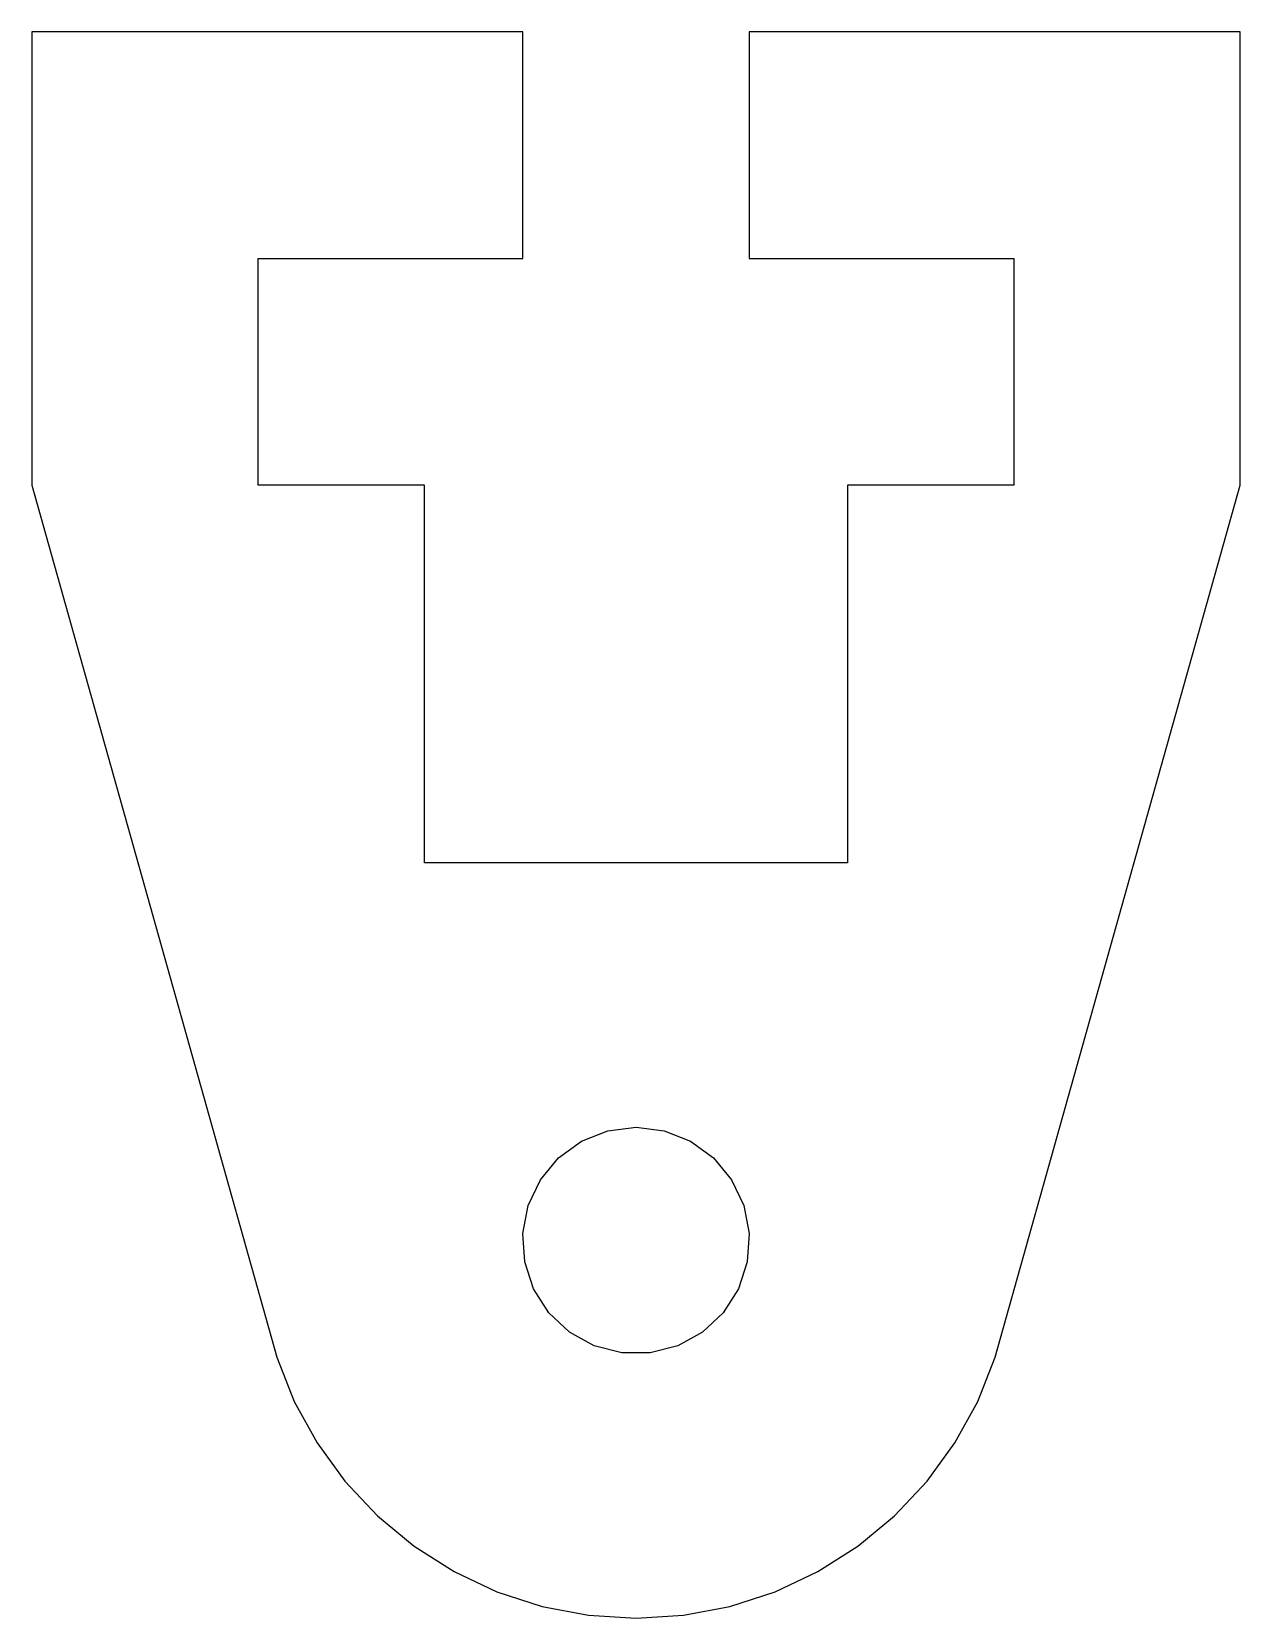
# Model space of a CAD drawing. Header units: metres. Extents: x -0.8 to 0.8, y -0.5 to 1.6.
import ezdxf

# ---------------------------------------------------------------- set-up
doc = ezdxf.new("R2010")
doc.units = ezdxf.units.M

msp = doc.modelspace()

# ---------------------------------------------------------------- linework, layer by layer
for p, q in [((-0.15, 1.6), (-0.8, 1.6)), ((-0.8, 1.6), (-0.8, 1)), ((-0.15, 1.3), (-0.15, 1.6)), ((0.8, 1.6), (0.15, 1.6)), ((0.15, 1.6), (0.15, 1.3)), ((0.8, 1), (0.8, 1.6)), ((-0.5, 1), (-0.5, 1.3)), ((-0.5, 1.3), (-0.15, 1.3)), ((0.15, 1.3), (0.5, 1.3)), ((0.5, 1.3), (0.5, 1)), ((-0.8, 1), (-0.4755, -0.1545)), ((-0.28, 1), (-0.5, 1)), ((-0.28, 0.5), (-0.28, 1)), ((0.5, 1), (0.28, 1)), ((0.28, 1), (0.28, 0.5)), ((0.4755, -0.1545), (0.8, 1)), ((0.28, 0.5), (-0.28, 0.5)), ((-0.0373, 0.1453), (0, 0.15)), ((0, 0.15), (0.0373, 0.1453)), ((-0.1027, 0.1093), (-0.0723, 0.1314)), ((-0.0723, 0.1314), (-0.0373, 0.1453)), ((0.0373, 0.1453), (0.0723, 0.1314)), ((0.0723, 0.1314), (0.1027, 0.1093)), ((-0.1266, 0.0804), (-0.1027, 0.1093)), ((0.1027, 0.1093), (0.1266, 0.0804)), ((-0.1427, 0.0463), (-0.1266, 0.0804)), ((0.1266, 0.0804), (0.1427, 0.0463)), ((-0.1497, 0.0094), (-0.1427, 0.0463)), ((0.1427, 0.0463), (0.1497, 0.0094)), ((-0.1473, -0.0281), (-0.1497, 0.0094)), ((0.1497, 0.0094), (0.1473, -0.0281)), ((-0.1357, -0.0639), (-0.1473, -0.0281)), ((0.1473, -0.0281), (0.1357, -0.0639)), ((-0.1156, -0.0956), (-0.1357, -0.0639)), ((0.1357, -0.0639), (0.1156, -0.0956)), ((-0.0882, -0.1213), (-0.1156, -0.0956)), ((0.1156, -0.0956), (0.0882, -0.1213)), ((-0.0552, -0.1395), (-0.0882, -0.1213)), ((0.0882, -0.1213), (0.0552, -0.1395)), ((-0.0188, -0.1488), (-0.0552, -0.1395)), ((0.0552, -0.1395), (0.0188, -0.1488)), ((-0.4755, -0.1545), (-0.4524, -0.2129)), ((0.0188, -0.1488), (-0.0188, -0.1488)), ((0.4524, -0.2129), (0.4755, -0.1545)), ((-0.4524, -0.2129), (-0.4222, -0.2679)), ((0.4222, -0.2679), (0.4524, -0.2129)), ((-0.4222, -0.2679), (-0.3853, -0.3187)), ((0.3853, -0.3187), (0.4222, -0.2679)), ((-0.3853, -0.3187), (-0.3423, -0.3645)), ((0.3423, -0.3645), (0.3853, -0.3187)), ((-0.3423, -0.3645), (-0.2939, -0.4045)), ((0.2939, -0.4045), (0.3423, -0.3645)), ((-0.2939, -0.4045), (-0.2409, -0.4381)), ((0.2409, -0.4381), (0.2939, -0.4045)), ((-0.2409, -0.4381), (-0.1841, -0.4649)), ((0.1841, -0.4649), (0.2409, -0.4381)), ((-0.1841, -0.4649), (-0.1243, -0.4843)), ((0.1243, -0.4843), (0.1841, -0.4649)), ((-0.1243, -0.4843), (-0.0627, -0.496)), ((-0.0627, -0.496), (0, -0.5)), ((0, -0.5), (0.0627, -0.496)), ((0.0627, -0.496), (0.1243, -0.4843))]:
    msp.add_line(p, q)

doc.saveas('drawing.dxf')
